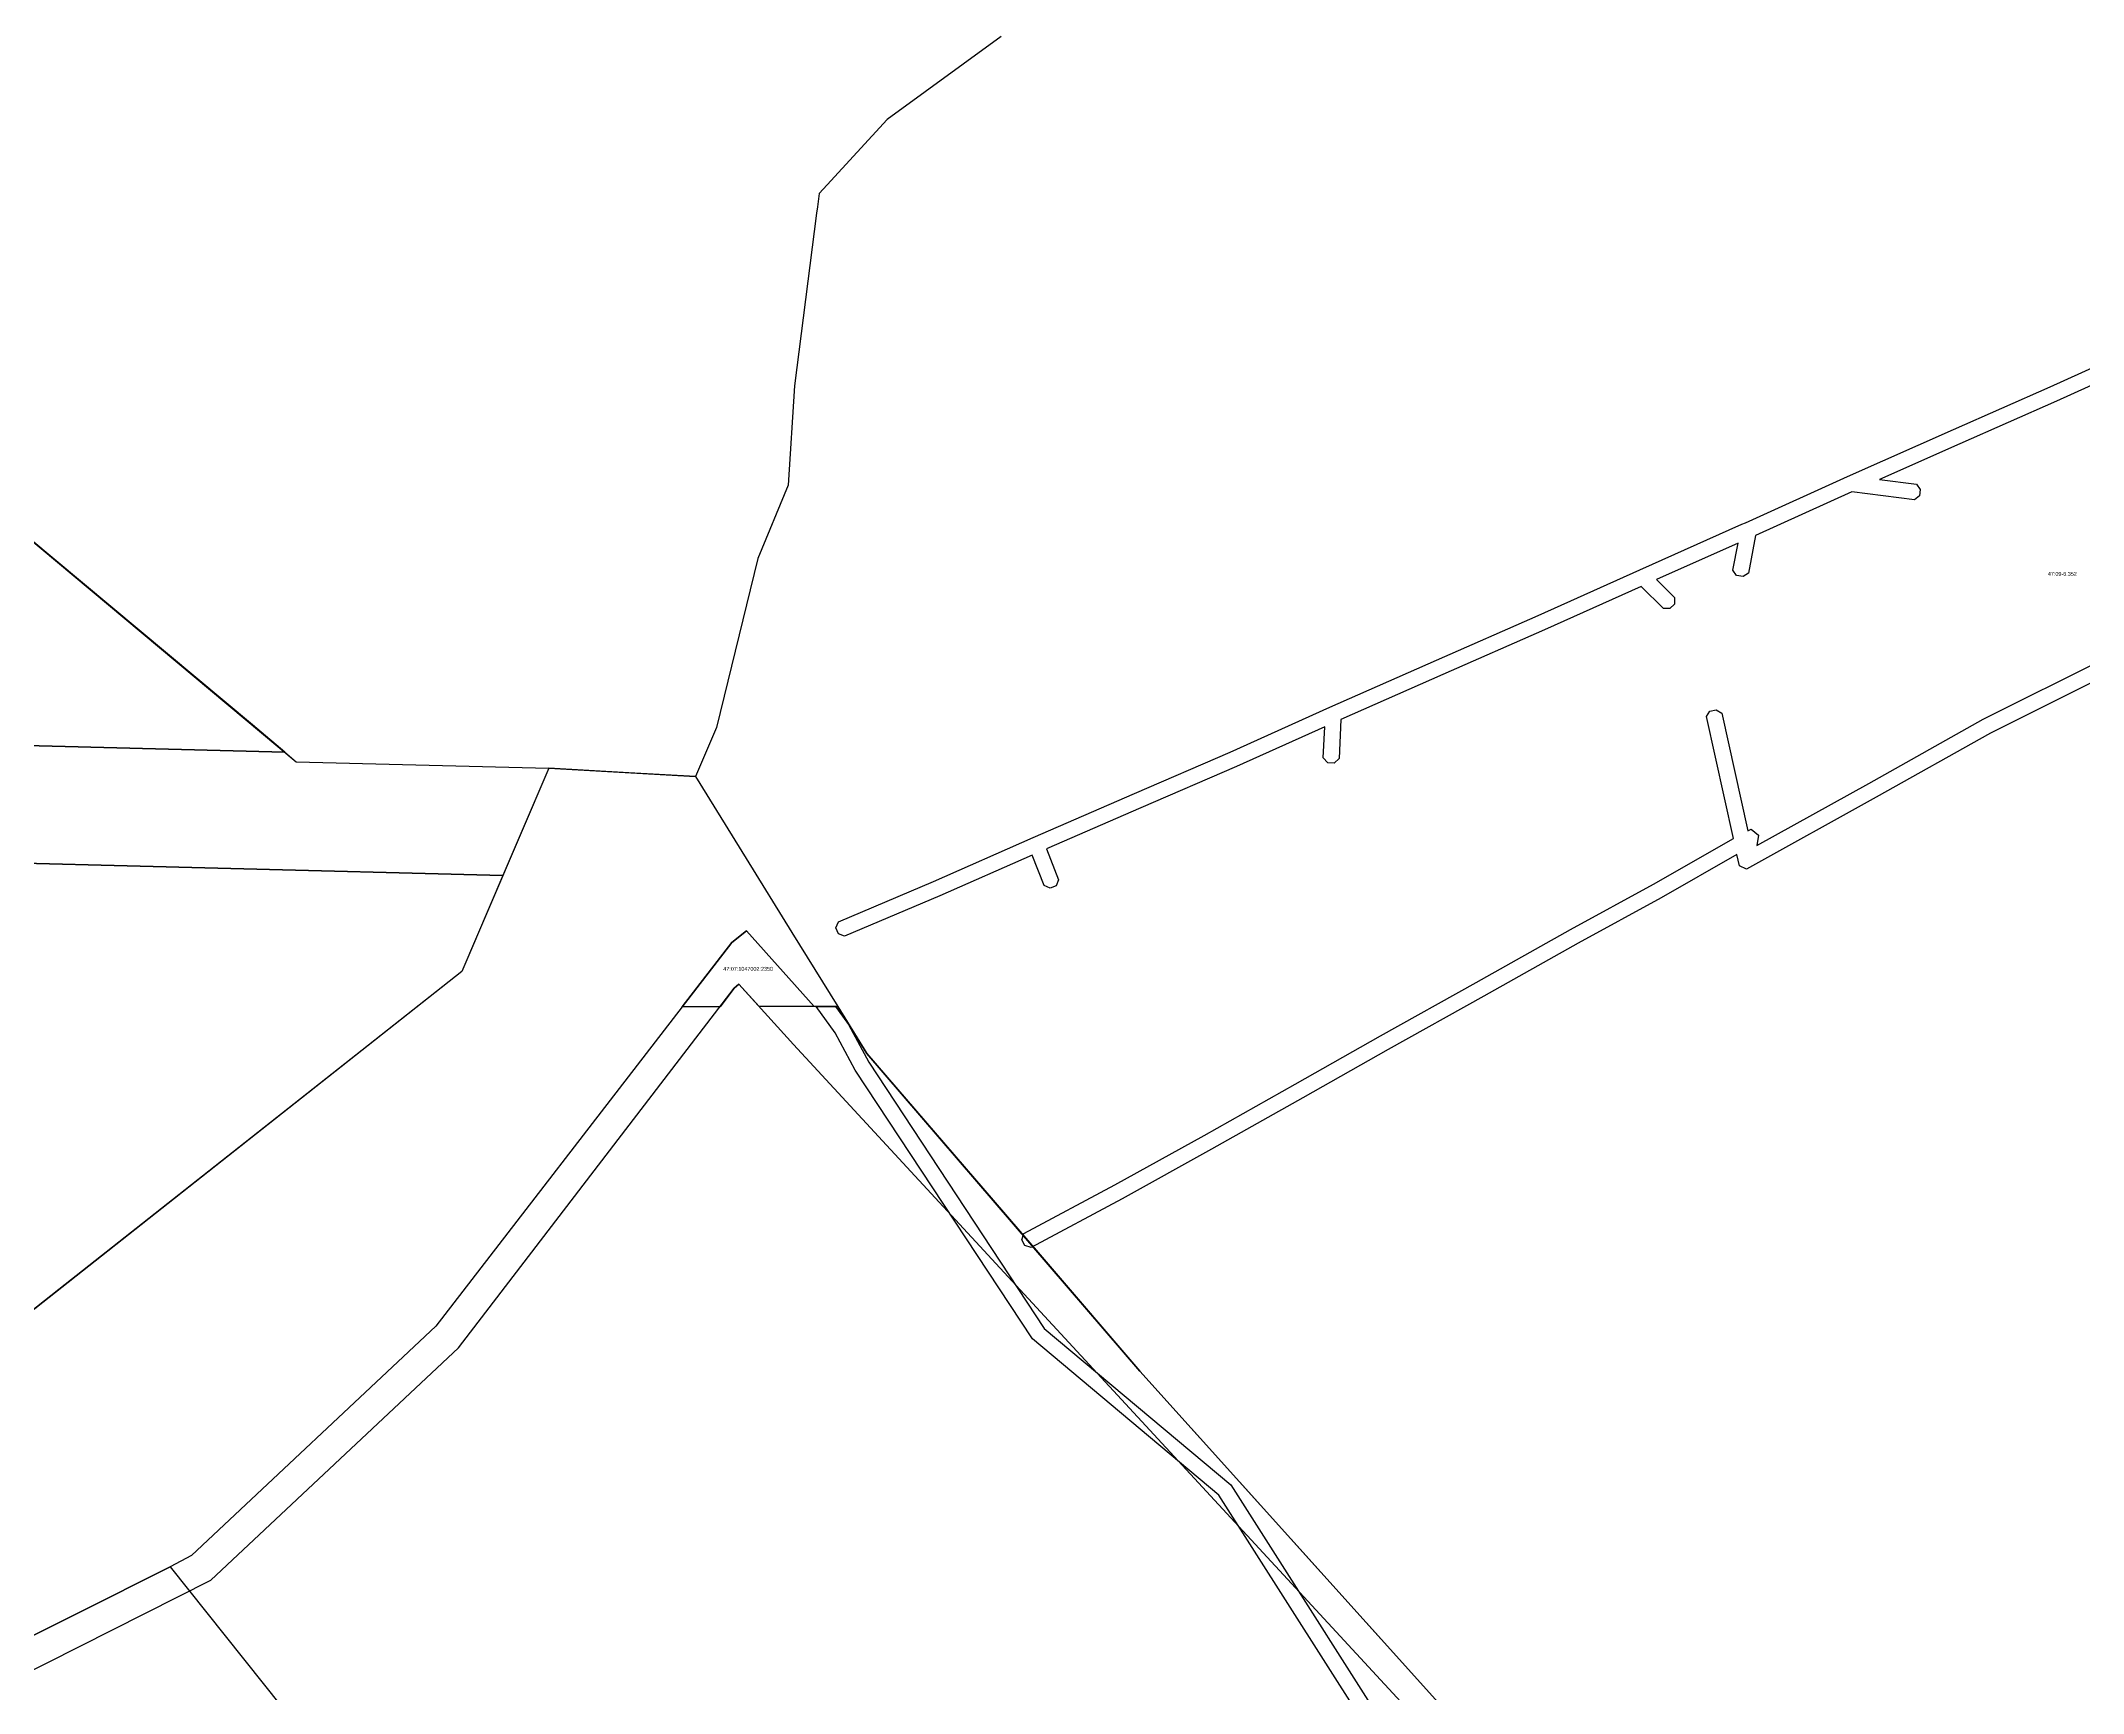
# Model space of a CAD drawing. Extents: x 896 to 2274771, y 652 to 548028.
# Drawn here: x 2232890 to 2233410, y 434133 to 434554 of the extents above; entities that cross this region are included whole.
import ezdxf
from ezdxf.enums import TextEntityAlignment as Align

# ---------------------------------------------------------------- set-up
doc = ezdxf.new("R2010")
doc.units = 0
doc.header["$MEASUREMENT"] = 0
for name, color, linetype in [('B', 254, 'CONTINUOUS'), ('INHABITED', 14, 'CONTINUOUS'), ('LABELS', 254, 'CONTINUOUS'), ('P', 94, 'CONTINUOUS'), ('Z', 30, 'CONTINUOUS')]:
    doc.layers.add(name, color=color, linetype=linetype)

msp = doc.modelspace()

# ---------------------------------------------------------------- linework, layer by layer
at = {"layer": 'B', "linetype": 'Continuous'}
msp.add_lwpolyline([(2232850.47, 434457.48), (2232955.03, 434370.15), (2233019.31, 434368.5), (2233056.66, 434366.35), (2233069.6, 434345.5), (2233081.25, 434326.65), (2233092.93, 434307.81), (2233100.29, 434295.87), (2233135.07, 434255.41), (2233145.42, 434243.38), (2233169.85, 434214.94), (2233208.23, 434172.31), (2233246.63, 434129.69), (2233266.7, 434086.08), (2233299.26, 434042.16), (2233301.82, 434038.74), (2233315.43, 434046.26), (2233395.54, 434113.48), (2233405.75, 434122.89), (2233433.86, 434153.63)], dxfattribs=at)
at = {"layer": 'INHABITED', "linetype": 'Continuous'}
msp.add_lwpolyline([(2233134.48, 434554.75), (2233105.45, 434533.64), (2233090.18, 434517.05), (2233088.16, 434514.84), (2233087.74, 434511.44), (2233087.52, 434509.81), (2233081.87, 434465.81), (2233080.26, 434440.57), (2233072.59, 434421.9), (2233062.01, 434378.83), (2233056.67, 434366.36), (2233039.67, 434367.33), (2233019.3, 434368.5), (2232997.14, 434316.75), (2232941.98, 434273.18), (2232894.59, 434235.74), (2232800.27, 434161.22)], dxfattribs=at)
at = {"layer": 'P', "linetype": 'Continuous'}
for points in [[(2232943.84, 434379.5), (2232952.09, 434372.59), (2232863.15, 434374.87), (2232845.19, 434373.93), (2232827.6, 434370.2), (2232713.53, 434336.45), (2232702.02, 434331.33), (2232617.38, 434521.09), (2232614.52, 434519.81), (2232606.34, 434538.15), (2232590.03, 434544.29), (2232558.83, 434614.23), (2232661.8, 434655.91), (2232661.29, 434647.8), (2232680, 434573.5), (2232718.64, 434549.04), (2232790.62, 434540.34), (2232847.26, 434501.19), (2232850.48, 434457.48)], [(2232772.32, 434138.95), (2232670.22, 434101.73), (2232678.8, 434061.64), (2232595.84, 434026.07), (2232599.66, 434041.25), (2232602.19, 434056.7), (2232606.29, 434090.55), (2232611.55, 434173.6), (2232658.69, 434155.05), (2232725.89, 434185.28), (2232702.08, 434240.39), (2232613.27, 434200.9), (2232617.04, 434260.58), (2232723.93, 434308.26), (2232836.11, 434341.43), (2232849.11, 434344.19), (2232862.39, 434344.89), (2233007.6, 434341.17), (2232997.14, 434316.75), (2232800.27, 434161.22)], [(2233053.27, 434307.75), (2233065.91, 434324.15), (2233069.65, 434327.06), (2233086.9, 434307.81), (2233072.88, 434307.79), (2233067.67, 434313.52), (2233066.55, 434312.51), (2233062.92, 434307.77)], [(2232772.52, 434070.45), (2232828.62, 434117.87), (2232922.88, 434165.18), (2232993.62, 434076.42), (2232848.24, 433970.37)]]:
    msp.add_lwpolyline(points, close=True, dxfattribs=at)
msp.add_lwpolyline([(2232863.15, 434374.87), (2232952.09, 434372.59), (2232955.03, 434370.14), (2233019.3, 434368.5), (2233007.6, 434341.17), (2232862.39, 434344.89)], dxfattribs=at)
at = {"layer": 'Z', "linetype": 'Continuous'}
for points in [[(2232943.84, 434379.5), (2232850.48, 434457.48), (2232847.26, 434501.19), (2232790.62, 434540.34), (2232718.64, 434549.04), (2232680, 434573.5), (2232661.29, 434647.8), (2232661.8, 434655.91), (2232558.83, 434614.23), (2232590.03, 434544.29), (2232606.34, 434538.15), (2232614.52, 434519.81), (2232617.38, 434521.09), (2232702.02, 434331.33), (2232713.53, 434336.45), (2232827.6, 434370.2), (2232845.19, 434373.93), (2232863.15, 434374.87), (2232952.09, 434372.59)], [(2232595.84, 434026.07), (2232599.66, 434041.25), (2232602.19, 434056.7), (2232606.29, 434090.55), (2232611.55, 434173.6), (2232658.69, 434155.05), (2232725.89, 434185.28), (2232702.08, 434240.39), (2232613.27, 434200.9), (2232617.04, 434260.58), (2232723.93, 434308.26), (2232836.11, 434341.43), (2232849.11, 434344.19), (2232862.39, 434344.89), (2233007.6, 434341.17), (2232997.14, 434316.75), (2232800.27, 434161.22), (2232772.32, 434138.95), (2232670.22, 434101.73), (2232678.8, 434061.64)], [(2233087.37, 434307.81), (2233092.31, 434307.82), (2233095.63, 434303.24), (2233100.81, 434293.68), (2233145.49, 434225.85), (2233193, 434186.04), (2233291.32, 434031.58), (2233313.45, 434022.2), (2233377.87, 433932.1), (2233377.78, 433925.97), (2233373.78, 433926.04), (2233373.85, 433930.85), (2233310.85, 434018.96), (2233288.61, 434028.38), (2233189.96, 434183.37), (2233142.47, 434223.16), (2233097.37, 434291.62), (2233092.24, 434301.1)]]:
    msp.add_lwpolyline(points, close=True, dxfattribs=at)
for points in [[(2233428.39, 434473.28), (2233403.23, 434461.98), (2233378.6, 434451.04), (2233358.18, 434441.99), (2233367.55, 434440.8), (2233368.56, 434439.49), (2233368.35, 434437.84), (2233367.04, 434436.83), (2233351.12, 434438.85), (2233326.57, 434427.76), (2233324.78, 434418.19), (2233323.42, 434417.26), (2233321.79, 434417.56), (2233320.85, 434418.93), (2233322.14, 434425.81), (2233301.41, 434416.51), (2233305.96, 434411.95), (2233305.96, 434410.29), (2233304.79, 434409.12), (2233303.13, 434409.12), (2233297.51, 434414.75), (2233272.84, 434403.7), (2233246.98, 434392.36), (2233220.99, 434380.86), (2233220.54, 434370.93), (2233219.31, 434369.81), (2233217.66, 434369.89), (2233216.54, 434371.11), (2233216.9, 434379.02), (2233194.47, 434368.89), (2233170.08, 434358.4), (2233146.04, 434347.93), (2233149.15, 434340.06), (2233148.49, 434338.54), (2233146.95, 434337.93), (2233145.43, 434338.59), (2233142.37, 434346.32), (2233118.86, 434335.97), (2233094.61, 434325.73), (2233093.08, 434326.35), (2233092.43, 434327.88), (2233093.06, 434329.41), (2233117.27, 434339.64), (2233142.67, 434350.82), (2233168.49, 434362.07), (2233192.86, 434372.55), (2233218.23, 434384.01), (2233245.37, 434396.02), (2233271.22, 434407.36), (2233297.13, 434418.97), (2233323.07, 434430.62), (2233324.01, 434431), (2233349.99, 434442.74), (2233376.97, 434454.7), (2233401.6, 434465.63), (2233426.76, 434476.93)], [(2233417.36, 434392.9), (2233386.45, 434377.4), (2233357.35, 434361.09), (2233324.33, 434342.8), (2233322.5, 434343.62), (2233321.86, 434346.49), (2233302.55, 434335.49), (2233281.43, 434323.94), (2233257.44, 434310.47), (2233233.03, 434296.85), (2233211.32, 434284.54), (2233188.11, 434271.5), (2233165.33, 434258.88), (2233142.14, 434246.45), (2233140.56, 434246.93), (2233139.78, 434248.39), (2233140.25, 434249.98), (2233163.42, 434262.39), (2233186.16, 434275), (2233209.35, 434288.02), (2233231.07, 434300.33), (2233255.48, 434313.96), (2233279.49, 434327.44), (2233300.6, 434338.98), (2233320.96, 434350.58), (2233314.08, 434381.64), (2233314.97, 434383.03), (2233316.59, 434383.39), (2233317.99, 434382.5), (2233324.62, 434352.54), (2233325.51, 434352.93), (2233327.38, 434351.45), (2233326.92, 434348.8), (2233355.41, 434364.58), (2233384.57, 434380.94), (2233415.5, 434396.44)], [(2233416.52, 434066.65), (2233374.68, 434083.66), (2233311.56, 434026.42), (2233301.24, 434034.01), (2233302.95, 434037.22), (2233266.7, 434086.09), (2233246.62, 434129.7), (2233169.82, 434214.95), (2233100.29, 434295.87), (2233092.93, 434307.82), (2233086.9, 434307.81), (2233069.65, 434327.06), (2233065.91, 434324.15), (2233053.27, 434307.75), (2232990.58, 434226.41), (2232928.34, 434168.05), (2232922.88, 434165.18), (2232828.62, 434117.87)], [(2232833.04, 434111.17), (2232933.28, 434161.74), (2232996.35, 434220.87), (2233066.55, 434312.51), (2233067.67, 434313.52), (2233081.64, 434298.14), (2233242.49, 434124.08), (2233259.41, 434082.13), (2233284.44, 434049.02), (2233287.29, 434034.44), (2233315.05, 434013.74), (2233323.94, 434025.67), (2233376.57, 434074.27), (2233540.55, 434007.19)]]:
    msp.add_lwpolyline(points, dxfattribs=at)

# ---------------------------------------------------------------- texts
at = {"layer": 'LABELS'}
for s, p in [('47:09-6.352', (2233404.72, 434417.975)), ('47:07:1047002:2350', (2233070.085, 434317.405))]:
    msp.add_text(s, height=1, dxfattribs=at).set_placement(p, align=Align.MIDDLE_CENTER)

doc.saveas('drawing.dxf')
